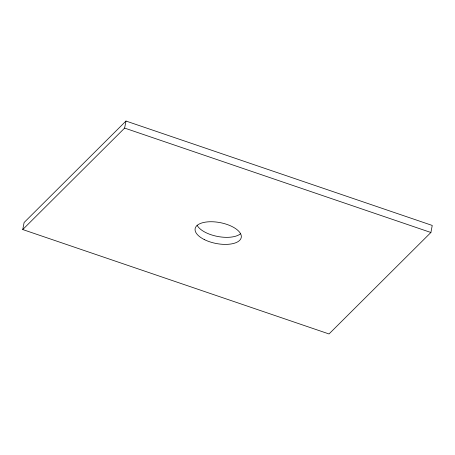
<?xml version="1.0" encoding="UTF-8"?>
<svg xmlns="http://www.w3.org/2000/svg" width="455" height="455" viewBox="0 0 455 455"><rect width="100%" height="100%" fill="white"/><g stroke="black" fill="none" stroke-linecap="round" stroke-linejoin="round"><path stroke-width="0.68" d="M22.75 229.553L24.109 222.506L125.978 121.041L432.25 225.447L430.891 232.494L329.022 333.959L22.75 229.553L124.624 128.088L125.978 121.041M124.624 128.088L430.891 232.494M240.593 233.694A23.472 10.619 10.9 0 1 217.405 236.418A23.472 10.619 10.9 0 1 197.095 225.197M204.244 239.54A23.472 10.619 10.9 0 0 241.156 237.885A23.472 10.619 10.9 0 0 209.186 221.773A23.472 10.619 10.9 0 0 204.244 239.54"/></g></svg>
